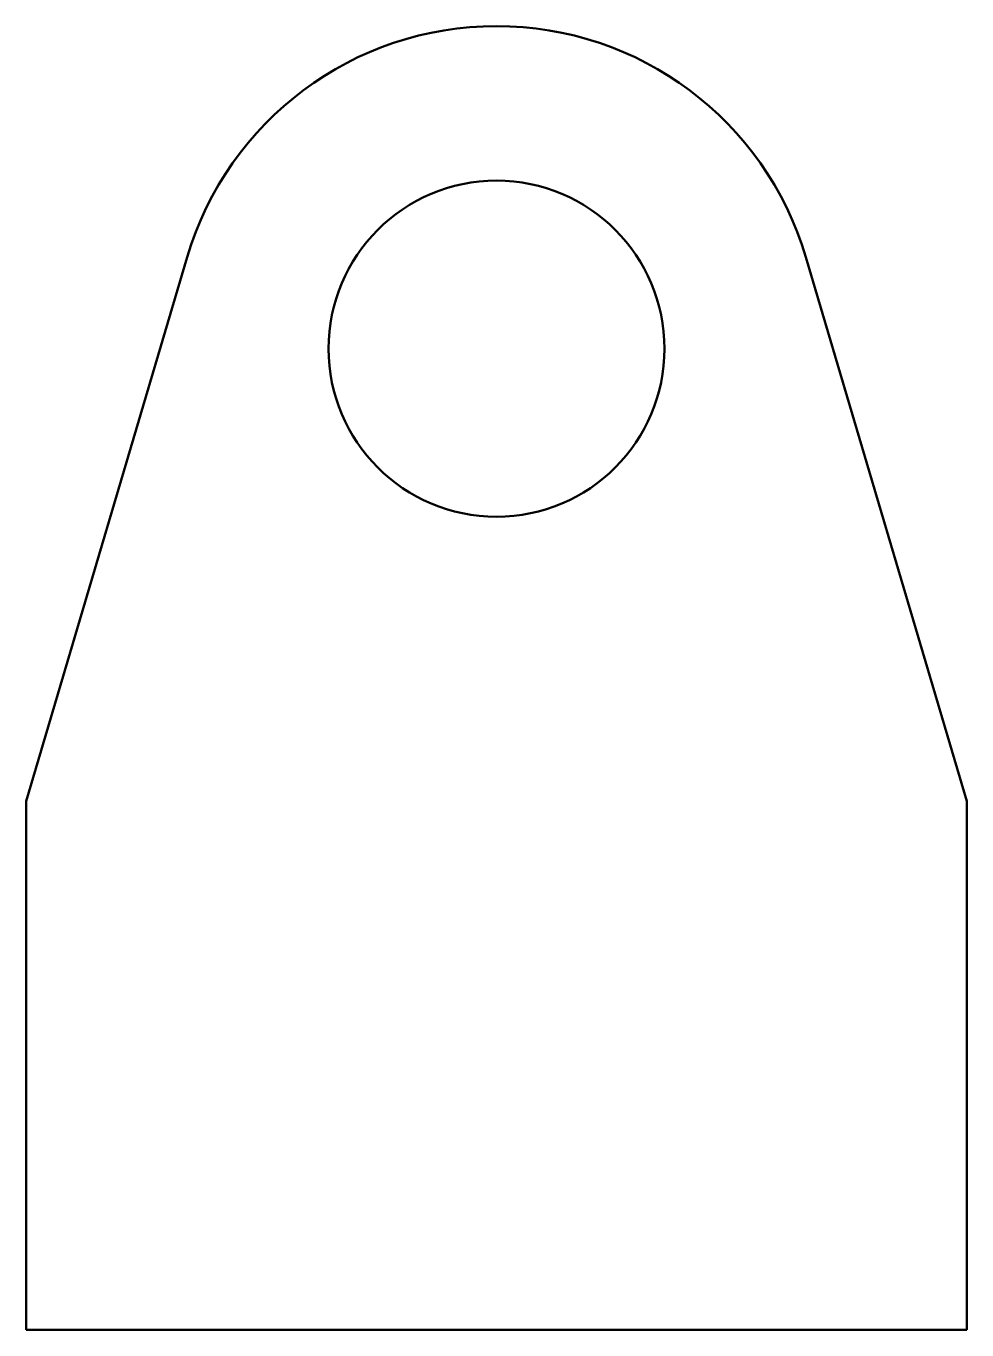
# Model space of a CAD drawing. Header units: millimetres. Extents: x 0 to 350, y 0 to 485.
import ezdxf

# ---------------------------------------------------------------- set-up
doc = ezdxf.new("R2010")
doc.units = ezdxf.units.MM
doc.layers.add('IV_INTERIOR_PROFILES', color=7, linetype='Continuous', lineweight=50)
doc.layers.add('IV_OUTER_PROFILE', color=7, linetype='Continuous', lineweight=50)

msp = doc.modelspace()

# ---------------------------------------------------------------- linework, layer by layer
at = {"layer": 'IV_INTERIOR_PROFILES'}
msp.add_circle((175, 365), 62.5, dxfattribs=at)
at = {"layer": 'IV_OUTER_PROFILE'}
for p, q in [((0, 196.72), (59.94, 399.08)), ((290.06, 399.08), (350, 196.72)), ((0, 0), (0, 196.72)), ((350, 196.72), (350, 0)), ((350, 0), (0, 0))]:
    msp.add_line(p, q, dxfattribs=at)
msp.add_arc((175, 365), 120, 16.5, 163.5, dxfattribs=at)

doc.saveas('drawing.dxf')
